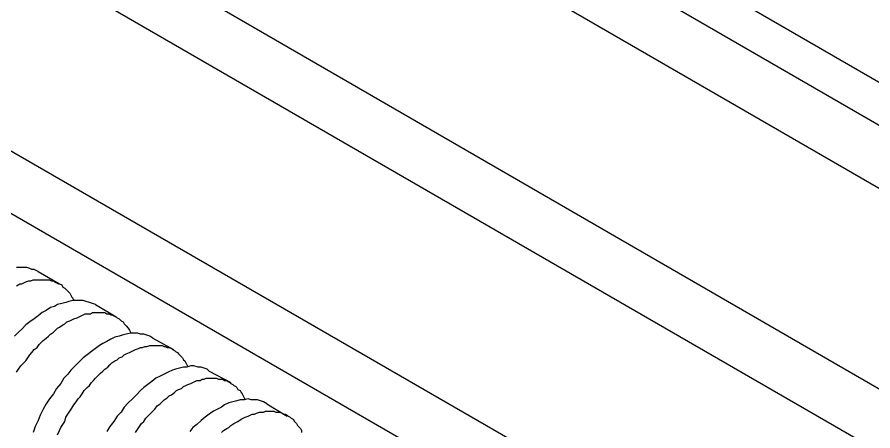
# Model space of a CAD drawing. Extents: x 23 to 317, y -101 to 289.
# Drawn here: x 129.82 to 142.35, y 57.37 to 63.43 of the extents above; entities that cross this region are included whole.
import ezdxf

# ---------------------------------------------------------------- set-up
doc = ezdxf.new("R2010")
doc.units = 0
doc.layers.get('0').update_dxf_attribs({"linetype": 'CONTINUOUS'})

msp = doc.modelspace()

# ---------------------------------------------------------------- linework, layer by layer
at = {"color": 7}
for points in [[(130.639648, 69.295551), (166.541226, 48.568093), (166.541226, 50.684365)], [(131.37509, 68.244919), (166.751353, 47.817642)], [(130.579612, 67.77964), (165.955874, 47.352362)], [(127.037483, 66.894107), (163.404341, 45.881478)], [(127.037483, 65.963548), (162.608863, 45.431208)], [(128.16316, 62.376392), (160.072338, 43.960323)], [(128.16316, 61.460842), (159.261851, 43.495044)], [(130.129342, 59.704786), (130.099324, 59.719795), (130.069306, 59.734804), (130.039288, 59.734804), (130.009269, 59.749813), (129.964242, 59.764822), (129.934224, 59.764822), (129.889197, 59.764822), (129.859179, 59.764822), (129.814152, 59.764822)], [(130.129342, 59.704786), (130.444531, 59.524678)], [(129.814152, 59.49466), (129.859179, 59.524678), (129.889197, 59.524678), (129.919215, 59.539687), (129.949233, 59.554696), (129.99426, 59.569705), (130.024279, 59.569705), (130.054297, 59.584714), (130.084315, 59.584714), (130.114333, 59.584714), (130.144351, 59.584714), (130.174369, 59.584714), (130.204387, 59.584714), (130.234405, 59.584714), (130.264423, 59.584714), (130.294441, 59.584714), (130.324459, 59.569705), (130.354477, 59.569705), (130.369486, 59.554696), (130.399504, 59.539687), (130.429522, 59.524678), (130.444531, 59.524678), (130.474549, 59.509669), (130.489558, 59.479651), (130.519576, 59.464642), (130.534585, 59.449633), (130.549594, 59.434624), (130.579612, 59.404606), (130.594621, 59.389597), (130.60963, 59.359579), (130.624639, 59.329561), (130.639648, 59.314552), (130.654657, 59.284534)], [(130.969847, 59.224498), (130.92482, 59.239507), (130.879793, 59.254516), (130.834766, 59.269525), (130.789739, 59.284534), (130.744712, 59.284534), (130.699684, 59.284534), (130.639648, 59.284534), (130.579612, 59.269525), (130.534585, 59.254516), (130.474549, 59.239507), (130.414513, 59.224498), (130.369486, 59.19448), (130.30945, 59.179471), (130.249414, 59.134444), (130.189378, 59.104426), (130.129342, 59.059398), (130.069306, 59.014371), (130.009269, 58.969344), (129.949233, 58.924317), (129.889197, 58.864281), (129.84417, 58.819254), (129.784134, 58.759218)], [(130.969847, 59.224498), (131.270027, 59.044389)], [(129.814152, 58.233902), (129.84417, 58.278929), (129.874188, 58.323956), (129.919215, 58.368984), (129.949233, 58.399002), (129.979251, 58.444029), (130.009269, 58.489056), (130.039288, 58.519074), (130.069306, 58.564101), (130.114333, 58.594119), (130.144351, 58.639146), (130.174369, 58.669164), (130.204387, 58.699182), (130.249414, 58.7292), (130.279432, 58.759218), (130.30945, 58.789236), (130.354477, 58.819254), (130.384495, 58.849272), (130.414513, 58.87929), (130.444531, 58.894299), (130.489558, 58.924317), (130.519576, 58.939326), (130.549594, 58.969344), (130.594621, 58.984353), (130.624639, 58.999362), (130.654657, 59.014371), (130.699684, 59.02938), (130.729702, 59.044389), (130.759721, 59.059398), (130.789739, 59.074408), (130.819757, 59.089417), (130.864784, 59.089417), (130.894802, 59.089417), (130.92482, 59.104426), (130.954838, 59.104426), (130.984856, 59.104426), (131.014874, 59.104426), (131.044892, 59.104426), (131.07491, 59.104426), (131.104928, 59.104426), (131.134946, 59.089417), (131.164964, 59.089417), (131.194982, 59.074408), (131.209991, 59.074408), (131.240009, 59.059398), (131.270027, 59.044389), (131.285036, 59.02938), (131.315054, 59.014371), (131.330063, 58.999362), (131.345072, 58.984353), (131.37509, 58.969344), (131.390099, 58.939326), (131.405108, 58.924317), (131.420117, 58.909308), (131.450135, 58.87929), (131.465145, 58.849272), (131.480154, 58.819254), (131.480154, 58.804245)], [(131.810352, 58.7292), (131.765325, 58.759218), (131.720298, 58.774227), (131.675271, 58.789236), (131.630244, 58.789236), (131.585217, 58.804245), (131.525181, 58.804245), (131.480154, 58.804245), (131.420117, 58.789236), (131.360081, 58.774227), (131.315054, 58.759218), (131.255018, 58.744209), (131.194982, 58.714191), (131.134946, 58.684173), (131.07491, 58.654155), (131.029883, 58.624137), (130.969847, 58.57911), (130.909811, 58.534083), (130.849775, 58.489056), (130.789739, 58.444029), (130.729702, 58.383993), (130.669666, 58.323956), (130.60963, 58.26392), (130.564603, 58.203884), (130.504567, 58.143848), (130.45954, 58.068803), (130.399504, 57.993758), (130.354477, 57.918713), (130.294441, 57.843668), (130.249414, 57.768623), (130.204387, 57.693578), (130.15936, 57.603523), (130.129342, 57.528478), (130.084315, 57.438424), (130.054297, 57.34837)], [(131.810352, 58.7292), (132.110532, 58.564101)], [(130.414513, 57.318352), (130.444531, 57.378388), (130.45954, 57.423415), (130.489558, 57.468442), (130.519576, 57.513469), (130.534585, 57.573505), (130.564603, 57.618532), (130.594621, 57.66356), (130.624639, 57.708587), (130.654657, 57.753614), (130.684675, 57.798641), (130.714693, 57.843668), (130.744712, 57.873686), (130.77473, 57.918713), (130.804748, 57.96374), (130.849775, 58.008767), (130.879793, 58.038785), (130.909811, 58.083812), (130.939829, 58.11383), (130.969847, 58.143848), (131.014874, 58.188875), (131.044892, 58.218893), (131.07491, 58.248911), (131.104928, 58.278929), (131.149955, 58.308947), (131.179973, 58.338965), (131.209991, 58.368984), (131.255018, 58.399002), (131.285036, 58.414011), (131.315054, 58.444029), (131.360081, 58.459038), (131.390099, 58.489056), (131.420117, 58.504065), (131.465145, 58.519074), (131.495163, 58.534083), (131.525181, 58.549092), (131.555199, 58.564101), (131.600226, 58.57911), (131.630244, 58.594119), (131.660262, 58.594119), (131.69028, 58.609128), (131.720298, 58.609128), (131.765325, 58.624137), (131.795343, 58.624137), (131.825361, 58.624137), (131.855379, 58.624137), (131.885397, 58.624137), (131.915415, 58.624137), (131.945433, 58.624137), (131.975451, 58.609128), (131.99046, 58.609128), (132.020478, 58.594119), (132.050496, 58.594119), (132.080514, 58.57911), (132.095523, 58.564101), (132.125541, 58.549092), (132.14055, 58.534083), (132.170568, 58.519074), (132.185578, 58.504065), (132.200587, 58.489056), (132.230605, 58.459038), (132.245614, 58.444029), (132.260623, 58.414011), (132.275632, 58.399002), (132.290641, 58.368984), (132.30565, 58.338965), (132.320659, 58.323956)], [(132.635848, 58.248911), (132.60583, 58.278929), (132.560803, 58.293938), (132.515776, 58.308947), (132.470749, 58.308947), (132.410713, 58.323956), (132.365686, 58.323956), (132.30565, 58.308947), (132.260623, 58.308947), (132.200587, 58.293938), (132.14055, 58.278929), (132.095523, 58.26392), (132.035487, 58.233902), (131.975451, 58.203884), (131.915415, 58.173866), (131.855379, 58.143848), (131.795343, 58.098821), (131.735307, 58.053794), (131.675271, 58.008767), (131.630244, 57.96374), (131.570208, 57.903704), (131.510172, 57.843668), (131.450135, 57.783632), (131.390099, 57.723596), (131.345072, 57.648551), (131.285036, 57.588514), (131.240009, 57.513469), (131.179973, 57.438424), (131.134946, 57.363379)], [(132.635848, 58.248911), (132.951038, 58.083812)], [(131.555199, 57.34837), (131.585217, 57.393397), (131.615235, 57.438424), (131.645253, 57.483451), (131.675271, 57.513469), (131.705289, 57.558496), (131.735307, 57.588514), (131.780334, 57.633542), (131.810352, 57.66356), (131.84037, 57.693578), (131.870388, 57.738605), (131.915415, 57.768623), (131.945433, 57.798641), (131.975451, 57.828659), (132.020478, 57.858677), (132.050496, 57.888695), (132.080514, 57.903704), (132.125541, 57.933722), (132.155559, 57.96374), (132.185578, 57.978749), (132.230605, 57.993758), (132.260623, 58.023776), (132.290641, 58.038785), (132.320659, 58.053794), (132.365686, 58.068803), (132.395704, 58.083812), (132.425722, 58.098821), (132.45574, 58.11383), (132.500767, 58.11383), (132.530785, 58.128839), (132.560803, 58.128839), (132.590821, 58.143848), (132.620839, 58.143848), (132.650857, 58.143848), (132.680875, 58.143848), (132.710893, 58.143848), (132.740911, 58.143848), (132.770929, 58.128839), (132.800947, 58.128839), (132.830965, 58.128839), (132.860983, 58.11383), (132.891001, 58.11383), (132.906011, 58.098821), (132.936029, 58.083812), (132.951038, 58.068803), (132.981056, 58.053794), (132.996065, 58.038785), (133.026083, 58.023776), (133.041092, 58.008767), (133.056101, 57.978749), (133.086119, 57.96374), (133.101128, 57.933722), (133.116137, 57.918713), (133.131146, 57.888695), (133.146155, 57.858677), (133.161164, 57.828659)], [(133.476353, 57.768623), (133.431326, 57.798641), (133.386299, 57.81365), (133.341272, 57.828659), (133.296245, 57.828659), (133.251218, 57.828659), (133.206191, 57.843668), (133.146155, 57.828659), (133.086119, 57.828659), (133.041092, 57.81365), (132.981056, 57.798641), (132.92102, 57.783632), (132.860983, 57.753614), (132.815956, 57.723596), (132.75592, 57.693578), (132.695884, 57.66356), (132.635848, 57.618532), (132.575812, 57.573505), (132.515776, 57.528478), (132.45574, 57.468442), (132.395704, 57.423415), (132.350677, 57.363379)], [(132.815956, 57.34837), (132.845974, 57.378388), (132.891001, 57.408406), (132.92102, 57.423415), (132.951038, 57.453433), (132.996065, 57.483451), (133.026083, 57.49846), (133.056101, 57.513469), (133.101128, 57.543487), (133.131146, 57.558496), (133.161164, 57.573505), (133.206191, 57.588514), (133.236209, 57.603523), (133.266227, 57.618532), (133.296245, 57.618532), (133.326263, 57.633542), (133.37129, 57.648551), (133.401308, 57.648551), (133.431326, 57.648551), (133.461344, 57.66356), (133.491362, 57.66356), (133.52138, 57.66356), (133.551398, 57.66356), (133.581416, 57.66356), (133.611434, 57.648551), (133.641453, 57.648551), (133.671471, 57.648551), (133.701489, 57.633542), (133.716498, 57.618532), (133.746516, 57.618532), (133.776534, 57.603523), (133.791543, 57.588514), (133.821561, 57.573505), (133.83657, 57.558496), (133.866588, 57.543487), (133.881597, 57.513469), (133.896606, 57.49846), (133.911615, 57.483451), (133.926624, 57.453433), (133.956642, 57.423415), (133.971651, 57.408406), (133.98666, 57.378388), (133.98666, 57.34837)], [(133.476353, 57.768623), (133.776534, 57.588514)]]:
    msp.add_lwpolyline(points, dxfattribs=at)

doc.saveas('drawing.dxf')
